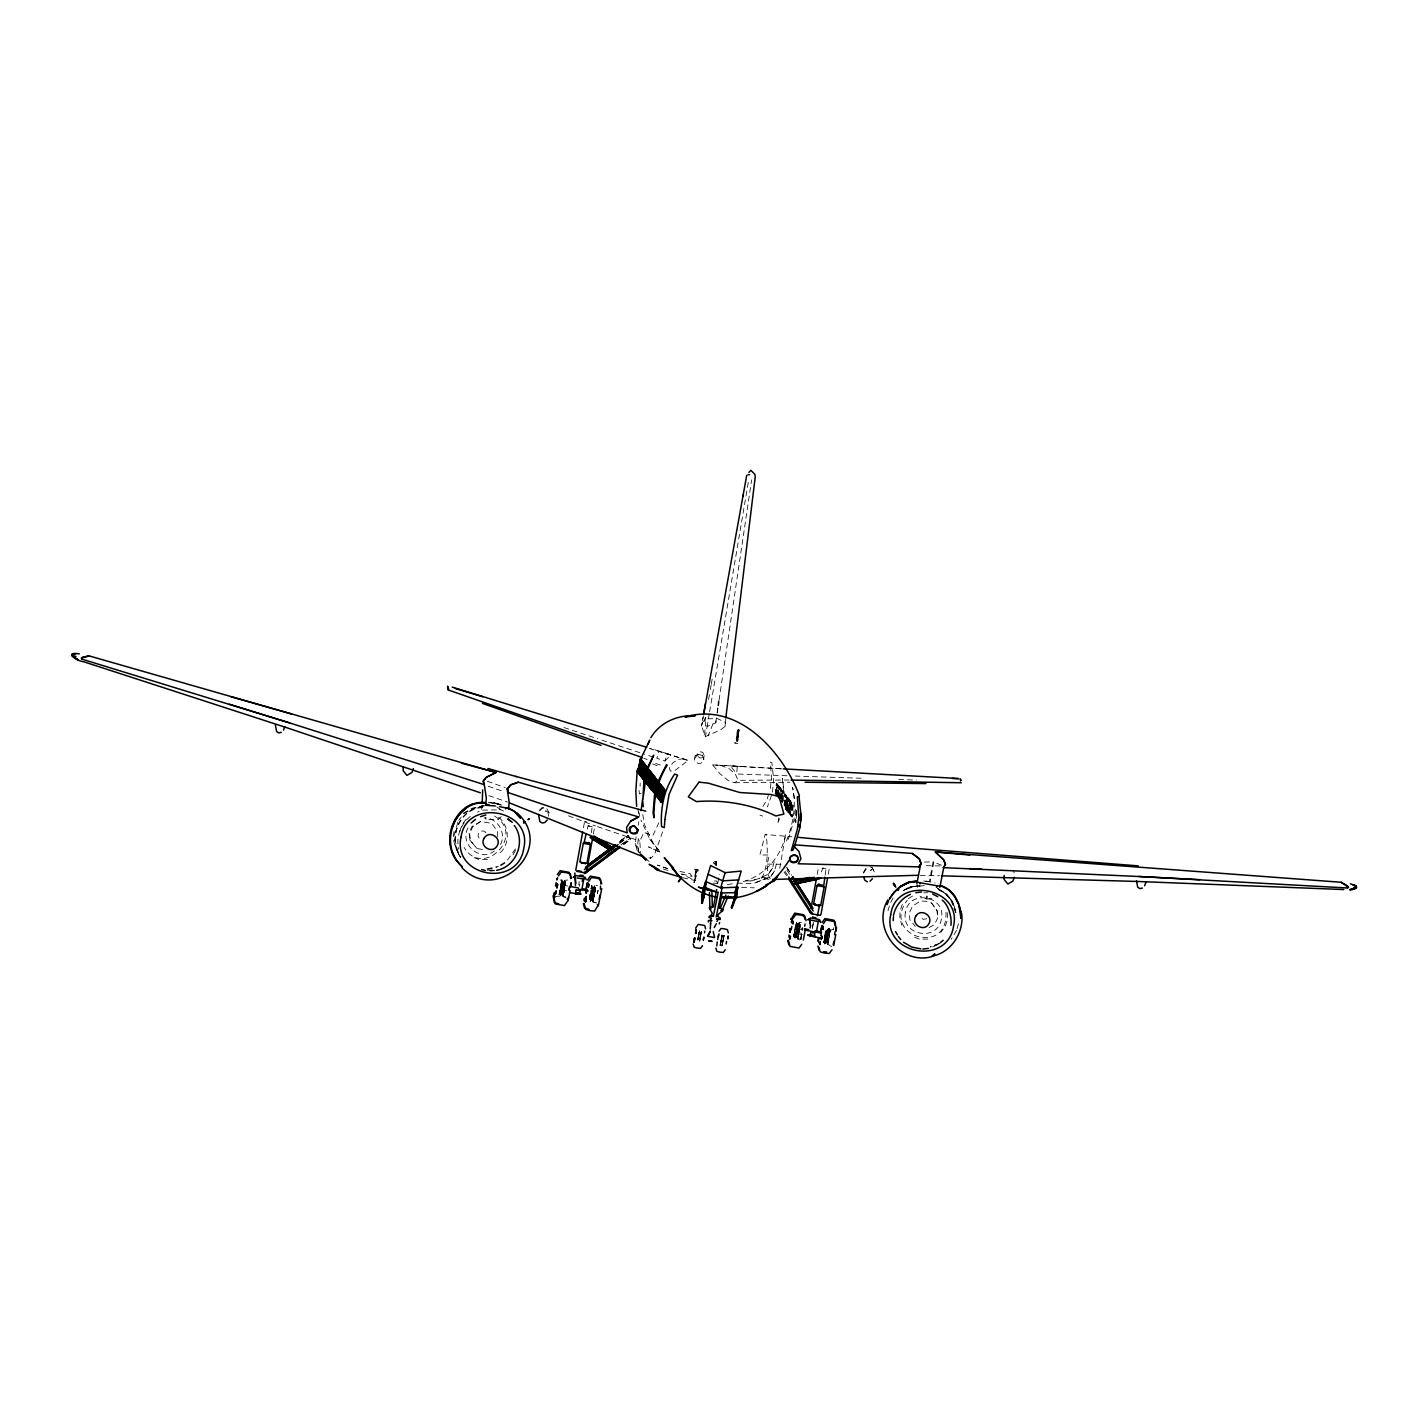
<?xml version="1.0" encoding="UTF-8"?>
<svg xmlns="http://www.w3.org/2000/svg" width="1428" height="1428" viewBox="0 0 1428 1428"><rect width="100%" height="100%" fill="white"/><g stroke="black" fill="none" stroke-linecap="round" stroke-linejoin="round"><path stroke-width="0.75" stroke-dasharray="5 3.75" d="M548.673 816.28L547.299 809.248M567.684 880.041L564.542 880.344L562.043 894.66L563.417 887.966M699.613 941.534L701.398 931.27L701.059 934.055M721.8 937.589L722.032 935.001L721.551 939.088M591.281 888.591L591.638 885.771L591.228 891.001M591.263 896.213L590.246 901.496L592.745 887.181L592.334 892.393M826.973 932.413L827.33 929.592C823.403 951.869 829.436 916.08 826.919 934.822M559.633 890.804L559.151 894.66L561.454 882.736L560.454 889.59M555.581 896.463L560.258 896.07L562.561 884.128L561.186 891.679L561.954 888.859M592.459 894.785L591.835 900.586C595.012 903.995 596.993 901.371 596.065 903.192M698.649 936.232L698.006 939.695L699.47 930.931L698.97 935.001M794.861 929.45L793.736 937.089L796.039 925.148M797.538 923.684L794.843 938.499L797.538 923.684L797.092 927.772M723.496 937.464L722.05 945.961L722.55 941.837M591.763 887.645L591.835 885.271L591.495 889.394M592.87 889.037L592.941 886.681L592.584 890.804M640.101 786.15L640.172 783.062M559.49 891.982L559.847 891.054M560.436 895.57L560.74 892.214M592.352 897.926L592.709 896.998M593.816 898.408L592.941 901.978L597.19 903.978M826.937 940.338L826.419 942.998L830.668 944.997M947.728 912.617L947.514 919.668L945.229 926.361L940.802 932.377M566.095 897.159L561.864 895.16L563.917 885.128M565.791 897.891L562.953 896.57L563.257 893.482M589.907 894.463L589.139 900.086L590.21 894.392M700.47 935.09L699.827 940.302L701.398 931.27M722.032 935.001L721.729 937.946M799.269 938.91L796.431 937.571L796.735 934.501M797.824 936.34L797.538 938.981L800.376 940.302M825.473 939.071C823.456 955.975 827.151 927.415 827.312 932.127M945.979 912.26C948.174 957.403 880.398 935.483 907.315 900.122M559.401 892.321L559.954 891.161L559.151 894.66M560.133 879.88L562.953 881.272L560.918 893.946M561.864 895.16L562.186 891.554L562.043 892.946M562.257 886.966C564.488 873.329 559.847 894.142 560.936 892.464M562.953 896.57L564.56 886.663M593.512 889.001L594.53 885.771L591.835 900.586L594.53 885.771L597.654 885.467M591.995 898.23L593.977 890.554M593.102 899.64L592.941 901.978L595.637 887.181L593.084 900.158L594.262 894.696L593.852 896.855M594.976 890.108L595.637 887.181M722.907 942.212L722.14 944.658L722.639 942.266M723.514 938.785L723.978 935.358L723.246 939.142M797.502 924.38L794.843 938.499M793.736 937.089L796.431 922.274L795.949 924.416M796.431 937.571L797.092 932.716M797.377 926.022L796.913 929.11M797.538 938.981L800.233 924.166L799.751 928.039M824.474 940.409L823.724 942.516L824.259 940.231M827.08 938.142L829.115 928.182L826.419 942.998L829.115 928.182L832.238 927.879M833.345 929.289C827.455 929.485 824.438 945.55 831.774 946.407M828.454 931.11L828.454 930.306M829.543 932.52L830.221 929.592L828.633 940.035L829.704 931.342L829.4 933.626M658.861 822.76L652.828 835.666L643.939 832.31L639.798 841.038L640.565 852.623M704.682 734.885L704.718 734.046A84.805 3.802 -81.4 0 1 705.004 729.405L705.557 722.729M560.329 888.984L561.847 879.862L560.651 887.109M563.81 891.09L563.15 896.07L565.649 881.754L564.488 887.359M722.05 945.961L722.943 940.463M796.271 924.612L796.431 922.274M725.121 726.424L725.335 722.354L717.463 718.659L705.771 718.819L702.522 722.336L701.505 726.031L705.414 736.669L721.051 729.565L725.121 726.424L725.942 716.856M561.043 884.932L561.668 880.344M562.668 883.45L560.918 891.215L562.757 881.754M699.702 939.303L700.952 934.697M722.175 945.604L722.247 944.39M797.342 924.184L796.842 929.378M592.031 900.086L594.012 887.52L593.727 889.787M593.12 901.479L593.227 899.801M594.209 888.448L593.441 889.537M593.173 898.373L593.191 899.64L595.119 888.93L594.619 894.749M699.47 930.931L698.613 936.125L699.327 931.288M701.094 933.109L700.684 934.001M796.324 928.932L797.056 925.826L795.289 936.5M798.805 925.451L799.127 922.756L803.821 922.31M799.912 926.861L797.716 938.482L799.091 931.788M826.598 942.498L826.651 939.374M827.758 940.784L827.526 944.408L828.436 939.267M828.775 930.877L828.026 931.966M481.736 809.587L482.039 805.267M721.836 936.839L720.105 945.604L720.658 941.587M561.847 879.862L561.525 883.45M716.124 865.6L716.588 861.566L714.892 861.316L713.429 863.637L714.875 864.011L716.588 861.566L716.124 865.618L714.892 861.316L715.678 865.082M562.793 883.611L562.918 881.951M786.989 775.761L736.669 773.976L737.276 766.3L782.258 768.835M638.227 839.129L637.566 846.09L639.226 852.998L637.102 850.356L635.442 843.395L636.12 836.415L638.816 839.218M786.257 810.39L787.613 797.074L786.667 810.89M787.06 811.407L787.31 809.194M792.147 815.37C791.88 824.081 793.486 798.109 793.611 806.891M716.053 865.243L716.303 862.976M721.443 938.874L721.943 936.304M704.147 755.412L703.611 759.714L702.201 755.608L700.131 754.698L697.953 754.841L695.168 758.179L699.042 751.61L702.754 752.288L704.147 755.412L701.862 757.857L699.899 757.947L696.971 755.769L696.757 754.073M592.763 895.445L594.494 886.467M827.026 937.214L826.919 940.784L829.079 928.878M827.704 943.908L829.918 931.77L829.132 933.359M590.96 891.536L591.121 890.269M592.227 891.661L591.335 896.498M699.988 938.267L700.63 934.805M721.604 938.589L720.961 942.052M797.288 932.091L796.628 937.071L798.038 927.682L802.304 928.45M825.705 932.68L824.813 937.518M826.794 934.09L825.919 938.928M561.418 883.95L561.579 882.058M562.507 885.36L562.471 883.414L561.739 886.52M563.649 884.36L564.542 880.344L563.917 882.611M564.06 884.218L564.042 882.093M563.417 892.393L563.453 894.339L564.167 891.322M565.167 885.61L565.649 881.754M589.621 896.213L589.461 897.837L589.835 896.552M591.156 889.109L591.549 887.466M590.728 897.623L590.549 899.247L591.353 893.857M591.87 899.89L593.155 890.751M592.977 901.282L595.083 891.964M695.472 871.901L694.026 882.79L696.4 869.42L694.811 869.241L696.043 871.937M721.568 937.75L721.693 936.536L721.176 938.714M721.854 936.679L722.015 935.501M794.218 933.216L794.057 934.84L794.414 933.484M795.325 934.626L795.146 936.25L795.521 934.876M798.216 926.772L798.823 924.933L798.448 926.379M798.645 926.629L798.627 924.523M800.715 939.249L801.483 934.162L800.697 939.392M825.313 940.052L825.134 941.659L826.223 936.643M827.169 933.216L827.24 931.288M826.455 942.301L828.561 932.984M827.544 943.712L828.847 934.572M829.668 934.394L827.794 942.212M591.353 832.81L592.192 826.598L588.104 825.848L587.122 829.918M825.17 875.078L826.009 868.867L822.956 867.938L820.457 874.222M717.195 712.786L717.945 707.342M795.503 935.554L797.145 926.558M578.751 884.985L579.215 881.576M715.731 722.818L716.481 717.481L715.731 722.818L707.146 726.477L705.414 736.669M770.388 788.452L771.423 778.206L770.477 761.999L771.905 762.891L773.637 779.492L772.494 792.219M775.19 794.146L776.421 783.079L775.815 794.521M776.279 792.54L777.082 783.633L776.386 795.253M776.207 795.039L777.439 786.239M776.618 795.539L777.849 786.757M777.01 796.056L777.885 784.668L777.992 786.828M777.796 791.88L778.296 785.186L778.635 787.649M777.421 796.574L778.706 785.703L779.045 788.149M777.832 797.092L779.099 786.221L778.224 797.609M778.296 795.11L778.403 787.346M778.635 798.127L779.509 786.721L779.42 793.95M779.028 798.627L779.902 787.239L780.009 789.398M779.813 794.45L780.438 790.059M779.438 799.144L780.313 787.756L780.67 790.362M779.849 799.662L781.116 788.791L781.634 791.612M780.545 797.984L781.473 791.398M780.955 798.502L781.527 789.309L781.634 791.469M781.116 798.716L782.044 792.129M781.366 799.02L781.919 789.809L782.276 792.433M781.83 797.038L782.33 790.327L782.847 793.147M781.455 801.733L782.687 792.933M781.866 802.233L783.133 791.362L782.258 802.75M782.33 800.251L782.74 790.844L782.847 793.004M783.079 800.323L783.901 794.486L782.401 778.438L784.561 795.325L783.74 801.162M784.079 805.071L785.186 793.986L784.49 805.588M784.722 805.892L785.721 794.646L785.953 797.11M784.882 806.106L785.989 795.003L785.293 806.624M785.436 804.214L786.346 797.627M786.757 798.127L785.578 809.515L786.81 796.039L786.917 798.198M787.542 799.02C787.471 790.13 785.168 815.674 786.328 807.945M787.97 799.68L786.382 810.533M788.113 799.751L788.006 797.592L786.774 811.05M788.934 800.769L788.827 798.609L787.596 812.086L788.417 798.109L787.185 811.568M789.345 801.447L787.988 812.603L788.345 810.515M789.577 801.733L789.22 799.127L788.399 813.121L790.023 800.162L790.559 802.982M790.38 802.768L789.202 814.139L790.951 803.5M791.183 803.803L790.844 801.197L789.613 814.656L790.434 800.68L790.541 802.839M792.576 805.553L791.219 816.709L792.451 803.25L792.79 805.713M795.378 809.14L793.736 820.814L788.72 838.254L787.042 841.877L786.453 841.128C793.058 823.956 796.61 805.588 792.594 787.328L794.396 798.645M796.271 810.283L794.932 821.439L795.271 819.369M796.681 810.801L795.325 821.957L795.682 819.886M796.77 813.514L795.735 822.474L796.092 820.404M793.932 936.59L795.753 926.112M813.228 923.898L812.318 928.807M722.318 943.908L722.871 940.606L722.247 944.069M717.159 713.179L718.748 702.326M719.069 700.166L751.628 479.808M561.15 885.556L561.811 880.558M560.918 893.5L561.436 890.394M563.382 885.949L564.292 882.683L562.686 890.001M590.246 901.496L592.798 888.502L591.745 891.857M593.459 891.393L594.369 888.127M593.548 896.195L593.566 899.461M594.566 892.803L595.476 889.537M698.381 937.464L698.024 939.428M697.899 940.284L699.452 931.431M700.577 935.304L700.755 934.144M720.944 941.534L720.48 944.354L720.765 943.283M723.139 939.374L723.318 938.232M794.396 934.144L794.914 931.395M795.735 927.968L796.396 922.97M797.966 928.379L798.877 925.094L797.467 933.198L798.484 927.54M799.073 929.789L799.323 928.182M824.545 938.41L825.866 931.02M826.169 930.039L824.724 937.071L825.402 932.002L825.116 934.912M825.812 933.412L826.187 931.306M827.258 931.449L824.831 943.908M828.044 933.823L828.954 930.538M828.133 938.607L828.026 942.194L828.383 940.82M829.15 935.215L830.061 931.948M560.472 887.377L561.365 882.004L560.633 885.11M562.114 892.732L562.507 890.304M562.811 889.573L562.346 892.946L563.06 889.912M563.632 892.732L565.345 883.932L564.649 885.538M697.881 938.767L698.346 936.054L697.917 939.91L699.274 932.502M721.229 940.463L721.586 938.428L720.14 945.122L721.069 941.748M723.425 939.374L723.978 935.358M797.11 933.734L799.127 922.756L798.502 925.023M800.983 937.286L801.519 934.019M709.27 713.839L707.146 726.477L704.772 720.837L705.7 715.553M709.627 711.733L748.861 478.826M789.149 811.55C787.97 819.047 790.719 794.414 789.755 801.947M790.362 813.103C789.291 820.832 791.308 794.611 791.755 804.535M564.185 889.269L565.399 884.093L563.989 892.179L564.506 889.376M579.375 886.252L579.786 884.182M590.924 892.893L591.192 890.055M708.591 699.506L710.055 691.223M710.251 689.653L711.144 685.012M711.305 684.048L712.465 677.497M722.782 940.481L722.497 942.034M794.896 929.378L795.414 926.576L794.843 931.681M799.127 931.734L799.983 926.504L799.43 927.682M813.389 922.256L812.157 928.985M824.724 939.267L825.777 932.466M929.092 927.54L934.59 924.487L937.625 917.936L937.179 910.796L931.52 902.96L926.076 901.264L920.382 900.943L912.421 906.316L909.386 912.813L909.922 920.007L915.366 926.397M703.361 715.785L701.505 726.031L703.147 717.267M453.997 831.56C452.337 840.342 455.318 850.124 461.048 856.925M583.463 827.74L584.623 821.368L586.123 821.546M593.37 833.934L594.923 825.438M717.838 882.897L719.426 874.168M779.724 868.349L785.65 834.345C781.544 857.246 763.32 877.078 740.543 882.343M800.894 939.642L801.84 934.733M817.209 874.4L818.369 868.028M828.276 874.204L829.436 867.831M704.772 720.837L705.378 717.534M941.391 865.154L933.073 861.834L929.45 881.362M933.858 861.976L930.181 881.487M561.168 891.982L561.793 888.662M562.864 887.484L563.542 884.646L562.864 887.484L563.239 885.663M590.692 892.911L589.139 900.086M597.422 893.642L598.029 890.394M794.646 933.002L795.271 929.682M795.753 934.412L796.378 931.092M797.824 928.075L796.931 935.358L797.645 932.323M800.233 924.166L798.038 936.768L798.752 931.663M798.912 929.485L798.573 931.342L798.948 929.164M826.205 936.304L826.509 933.412L825.081 941.498L825.527 940.392M927.432 896.07L926.843 899.015L920.096 896.249M564.114 888.859L564.381 886.752M597.404 893.625L598.064 890.144M802.108 930.645L802.732 927.397M722.068 945.461L722.282 944.301M638.173 825.223L638.851 821.707M698.595 934.68L699.131 932.466L699.238 933.501M795.217 927.522L795.557 925.844M795.628 927.361L795.985 925.612M559.597 892.678L560.097 890.269M561.008 885.253L561.311 883.736M560.704 894.089L561.293 890.786M562.114 886.663L562.418 885.146M561.579 890.679L561.025 893.268M590.549 894.713L589.318 899.586M593.12 891.072L594.351 886.27M595.44 887.663L593.887 894.321L594.262 892.161M722.443 943.14L723.05 940.534M723.264 938.071L723.603 936.607L723.068 938.928M795.592 927.682L795.896 926.147L793.772 936.393M796.681 929.075L797.002 927.557M796.164 933.091L795.503 935.929M825.223 932.877L825.545 931.27M825.134 937.125L824.599 939.642M826.241 938.535L825.009 943.408M827.704 933.484L828.918 928.682M828.811 934.894L830.025 930.092M926.058 898.872L926.683 895.927M559.812 892.089L560.847 887.448M698.149 870.063L696.793 869.92L694.079 882.879L698.221 869.848L696.4 869.42M559.919 891.857L560.169 890.804M592.227 897.712L592.477 896.641M593.334 899.104L593.584 898.051M794.753 933.216L794.396 934.519M826.812 940.124L827.062 939.053M827.919 941.534L828.151 940.463M769.032 879.291L761.713 878.363L761.16 877.131L770.299 878.309L767.782 874.596L767.193 864.065L769.353 854.979L759.874 855.015L765.14 834.47L791.88 836.79M823.902 942.016L824.277 940.463M563.542 884.128L564.256 882.522L563.864 883.95M564.363 880.844L563.632 883.593M565.47 882.254L564.738 885.003M591.21 889.144L591.353 887.413L590.96 888.859M592.317 890.536L592.441 888.823L590.514 899.087L590.924 897.891M701.273 931.627L700.737 933.609M720.837 942.837L720.587 943.765M798.127 926.558L798.484 925.255M798.948 923.256L798.216 926.004M826.883 932.966L827.24 931.663M833.184 930.039L833.774 927.772M723.478 937.946L723.425 937.375M592.388 890.001L592.656 888.876M590.246 895.106L590.514 893.964M662.574 831.917L654.452 854.765L650.775 858.299L647.098 857.443M778.795 817.78L777.814 823.706L779.456 818.619M768.46 874.097L772.459 868.17L774.279 861.405L776.404 864.101L774.583 870.866L770.584 876.81L753.038 883.646L736.241 883.075M800.037 924.666L799.305 927.415M559.348 894.178L559.812 892.536M723.835 935.715L723.514 936.875L723.942 935.858M795.021 938L795.485 936.375M957.063 928.628L958.527 923.559M888.002 910.743L889.947 903.995M823.724 942.516L824.242 940.749M683.584 758.696L677.782 759.464L672.677 762.98L669.357 767.889L670.321 771.084L674.427 770.906L688.1 760.464L658.968 751.074L656.826 758.304L664.984 761.017L667.162 753.627L650.775 748.54M768.675 794.057L766.925 799.948L761.945 808.123M771.495 795.45L767.389 806.945M595.101 889.448L595.601 887.859M829.686 931.859L830.186 930.288M559.187 893.964L559.687 892.393M560.294 895.374L560.793 893.803M794.878 937.803L795.378 936.215M468.027 827.847C459.013 843.377 480.183 862.815 494.284 850.999M594.548 890.947L595.19 889.733M459.727 831.471L462.012 824.777L466.438 818.762M500.496 844.501C506.851 833.042 497.105 817.137 484.003 817.994M902.317 904.352L900.033 911.046L899.818 918.097L901.925 925.308M590.424 900.997L592.013 894.267L591.62 896.445M863.19 872.686L866.939 866.6M863.601 873.222L867.349 867.135M594.619 890.412L595.101 889.144M723.657 936.786L723.8 937.036M794.182 935.09L794.646 933.841M828.097 931.413L828.579 930.163M829.204 932.823L829.686 931.574M720.854 942.48L721.658 936.429L721.711 937.393M712.875 724.05L710.376 730.368A84.787 9.193 -78.3 0 1 708.484 734.724L708.109 735.509M457.87 822.26L453.961 836.04L458.138 852.659M560.508 893.732L561.043 892.554M793.986 934.751L794.539 933.573M795.093 936.143L795.628 934.983M890.733 902.425L893.143 897.748M956.581 930.306L951.191 939.303M825.098 937.446L825.509 935.304M827.74 933.162L827.347 935.304M826.205 938.856L826.616 936.714M515.508 848.857L506.726 861.084L500.032 865.297M513.027 854.89L516.151 849.267M772.459 868.17L768.46 874.043L759.91 878.238L750.914 880.951L742.096 880.737M774.583 870.866L770.584 876.756L753.038 883.646M500.336 852.694C510.813 842.788 509.118 824.063 497.158 816.173M458.691 820.368L461.28 817.012M795.931 933.073L796.324 930.913M761.713 878.363C768.496 865.368 767.746 849 766.229 834.666L765.14 834.47M539.463 810.265L541.801 807.802L544.568 807.231M539.873 810.783L542.212 808.337L544.978 807.748M664.984 761.017L670.749 755.091L667.162 753.573M501.317 816.584L498.443 819.476L485.234 819.172M781.866 768.853L712.59 764.89L720.033 773.815L728.387 780.67L734.76 782.74L737.99 780.313L789.024 780.009M623.393 844.43L630.48 839.164L627.713 835.434L618.859 842.002L627.713 835.434L630.676 839.432L623.608 844.698M619.627 843.02L628.463 836.415L629.98 838.486L622.894 843.752M620.948 844.841L629.98 838.486M619.074 842.252L627.927 835.683M619.806 843.252L628.659 836.665L630.676 839.414L627.695 835.398M497.747 836.612L497.355 831.257L491.785 823.438L480.683 821.439L472.722 826.83L469.705 833.327L470.24 840.521L477.006 848.5L485.699 850.071M939.392 943.426L930.342 946.764M500.728 865.725L507.44 861.512M939.285 943.712L930.217 947.05M908.369 898.605L913.17 895.677M937.179 944.908L930.235 947.906M463.225 813.246L472.365 808.177L483.949 805.428M463.868 813.657L473.061 808.605L484.645 805.856M924.202 885.699L910.296 886.752L903.21 890.644L910.1 887.02L923.488 885.824M906.28 889.287L917.686 885.449M717.516 883.593L716.749 881.094L712.465 880.79M926.718 918.686L923.505 919.382L920.721 917.597A4.32 4.302 0 0 1 920.06 916.062M750.914 880.951L759.91 878.238M909.868 887.556L919.525 885.289M641.029 793.504L639.441 793.843L638.994 789.845M486.984 868.849L498.372 866.35M487.626 869.277L497.158 867.189M727.387 884.503L734.01 883.593M592.192 826.598L588.104 825.848M826.009 868.867L821.921 868.135M482.753 807.605C459.263 808.284 447.749 839.164 460.601 857.389M480.683 821.439L471.9 826.669L469.027 832.863L470.24 840.521M494.748 870.509L487.216 870.669M482.682 807.231C459.12 807.641 447.285 838.879 460.476 857.068L457.281 850.588M487.483 859.388L479.094 859.585L471.222 856.461M927.932 939.053L919.436 939.213L911.617 936.09M926.843 899.015L932.984 898.587M490.143 871.026L493.82 870.777M734.76 782.74L789.987 782.205M487.216 870.152L492.214 869.973M924.487 862.084L933.073 861.834M496.391 809.908L483.646 810.122A32.773 32.683 -58.1 0 0 477.541 812.086M923.773 892.821L927.914 892.786M767.193 864.065L781.027 864.297M940.052 865.957L923.38 865.6M920.15 875.328L939.392 875.775M861.173 778.26L795.36 776.047M898.712 779.492L916.383 780.081M741.65 887.377L754.252 887.823M712.59 764.89L745.648 766.747M737.276 766.3L730.476 765.89L736.669 773.976M713.322 883.147L717.749 883.468M489.108 802.679L494.909 803.232M488.412 802.25L500.585 804.749L494.231 802.964M923.648 880.951L929.378 881.808L925.505 881.415M926.147 881.022L935.144 883.039M567.719 886.038L563.471 885.253L562.739 888.823L562.578 890.09L566.845 890.876M803.089 929.806L799.144 929.092L798.877 930.217L798.27 933.93L802.215 934.644M797.163 932.52L801.411 933.287M679.924 871.401L689.992 873.668M682.852 877.738L695.418 880.576L681.477 874.097M681.674 874.007L692.116 876.381L690.045 873.668M584.623 821.368L586.319 821.796M696.793 869.92L694.811 869.241M493.588 802.554L499.889 804.321M496.783 803.732L500.532 804.732M495.498 803.553L500.568 804.999M649.151 748.451L688.1 760.464M655.666 763.462L661.539 765.354M601.848 740.15L644.635 754.27M648.705 755.626L654.792 757.643M563.971 727.548L597.707 738.776M487.376 781.241L505.119 787.596M597.475 826.634L639.798 841.038M663.199 868.938L669.161 870.937M488.733 795.628L507.547 802.072M488.233 786.257L504.227 791.772M652.632 763.944L660.147 766.872M568.433 815.816L595.387 825.937M720.658 765.39L729.333 768.799L735.456 774.333L737.99 780.313M667.162 753.627L670.749 755.091M643.778 758.197L647.134 759.571M759.874 814.995L762.606 816.12M498.497 803.803L501.835 805.196M498.979 809.069L504.744 811.568L503.531 810.979M938.767 889.698C948.638 893 954.136 903.067 955.903 912.795M939.249 890.144L945.639 893.482L950.762 899.283M494.534 816.048C526.593 835.648 482.932 878.988 464.1 847.393M870.063 866.528L872.437 868.045L873.775 871.151M936.054 887.181L945.961 893.803L952.744 901.764L955.296 909.868M937.553 888.573L945.818 894.089L952.654 902.05L955.154 910.136M496.765 806.927L501.71 810.229M645.153 858.317L649.633 861.762M713.197 862.351L715.482 864.261M485.931 832.792C482.146 827.347 474.489 835.291 480.058 838.861M641.029 854.479L637.102 850.303L635.442 843.395M945.639 893.482L950.423 898.908L955.618 912.421M469.526 839.682L477.006 848.5M649.758 839.111L660.289 852.302L648.58 846.929L660.289 852.302L649.758 839.111L640.904 820.029M872.026 867.528L874.275 871.794M546.888 808.73L549.191 813.014L547.816 809.89M931.52 902.96L937.089 910.796L937.625 917.936M786.882 867.688L791.665 875.114M786.685 867.439L791.469 874.864M786.846 869.973L790.416 875.542M784.972 871.223L787.542 875.168M784.168 872.08L786.56 875.775M653.31 843.645L644.242 824.117L642.386 812.014M1013.077 870.544L1014.237 872.865M485.199 817.512L486.02 819.315M650.329 857.086L650.775 858.299M638.459 811.372L640.208 817.708M637.745 808.944L639.137 814.406M637.566 846.09L638.798 851.32M916.955 883.236L917.347 887.288M786.917 798.341L786.4 795.521L786.507 797.681M781.241 791.094L780.723 788.274L780.83 790.576M778.01 786.971L777.492 784.15L777.6 786.31M699.791 939.499L699.863 940.409M828.061 941.088L828.151 942.444M826.973 939.678L827.044 941.034M797.002 925.665L797.074 927.022M722.372 943.569L722.425 944.551M699.077 932.341L699.149 933.323M593.477 898.658L593.566 900.015M592.388 897.266L592.459 898.623M562.418 883.236L562.507 884.592M561.311 881.826L561.4 883.2M592.067 896.962L592.084 898.23M562.614 883.593L562.632 884.86M470.258 816.477A32.773 32.683 -58.1 0 0 458.388 836.272A32.79 32.701 -54.7 0 0 458.602 849.035M903.763 890.429A33.844 33.844 23.5 0 1 910.296 886.752M905.459 912.313C900.532 935.554 937.875 942.355 941.409 918.847C946.389 895.713 908.976 888.894 905.459 912.313M545.46 811.033L546.406 811.193L545.46 811.033M871.508 869.598L870.705 870.491L871.508 869.598M790.541 813.317L790.416 815.691L791.647 802.215L790.541 813.317M589.8 895.231L589.407 897.676L589.8 895.231M592.031 891.75L591.62 893.892L592.031 891.75M700.488 934.858L700.202 936.393L700.488 934.858M796.538 931.27L795.771 934.09L796.538 931.27M797.859 927.754L797.449 929.896L797.859 927.754M737.919 743.452L734.51 742.846L737.919 743.452M695.454 755.448L694.383 757.75A4.855 4.855 0 0 0 698.238 763.373A4.855 4.855 0 0 0 703.879 759.464L702.219 754.894L699.97 753.841L695.454 755.448M667.786 868.67L657.398 865.1L667.786 868.67"/><path stroke-width="1.5" d="M538.499 814.424L539.82 821.546L542.194 823.01L544.907 822.474L547.299 819.975M275.372 724.924L276.604 731.493L278.781 732.903L281.334 732.332M403.231 766.765L403.214 770.763L406.926 775.386L412.032 772.352L413.406 768.603M1004.152 875.418L1004.116 879.416L1007.829 884.039L1012.934 881.022L1014.326 877.256M1136.474 880.63L1137.705 887.199L1139.883 888.609L1142.436 888.055M664.895 819.69L664.323 827.669L661.557 826.544C660.307 808.248 664.091 789.273 674.712 774.012L677.604 775.172L669.072 794.289L664.895 819.386M716.767 945.907L717.267 941.998M791.058 919.275L794.736 913.135L803.75 914.759L804.946 919.275M823.296 923.809L826.009 919.989L835.023 921.613L836.344 931.074M584.284 900.907L584.587 898.069L584.284 900.265M818.887 942.534L819.065 942.926M820.243 941.962L819.975 944.729M789.791 939.267L790.095 936.447M694.204 941.248L694.044 942.23M703.183 897.034L703.522 889.198L706.396 881.433L704.022 896.927L701.737 903.014L704.022 896.927M557.598 878.041L556.956 879.702M598.332 904.924L594.655 911.064L590.103 910.689L585.623 909.422L584.052 903.299M600.528 886.145L600.474 889.233M718.962 933.805L717.713 939.481M557.366 878.149L556.759 879.737M587.586 882.736L587.372 885.663M588.693 884.146L588.479 887.002M793.093 921.114L792.433 923.577M482.2 803.107L482.682 789.952M725.942 716.856L755.251 476.809L754.841 474.346L750.914 470.347L748.825 472.436M893.16 920.578L893.482 916.812M588.461 887.074L588.711 884.003L588.033 886.52M823.046 929.485L823.224 927.432M587.39 885.592L587.604 882.593L586.319 888.109L587.372 883.218M823.063 929.414L823.26 927.29M718.284 705.432L718.73 701.219M737.58 739.008L737.366 740.971L738.615 729.762L736.848 740.936L738.579 729.726C736.009 731.547 738.454 740.686 736.491 738.722M495.355 805.963L485.663 805.267L486.359 798.163L484.235 784.293M508.493 809.373L509.189 802.286L507.065 788.399M799.484 824.724L799.359 827.115L799.716 825.027M799.876 825.241L799.769 827.615L800.126 825.545M708.27 921.899L708.431 920.542L711.947 920.667L710.109 920.703L711.43 918.15L708.877 917.401L709.484 915.991L712.84 915.83L710.698 916.062L712.304 913.331L709.323 908.172L709.555 907.101L713.482 906.905L716.66 889.448M554.421 892.625L553.885 897.837L555.456 903.978L564.488 905.602L568.112 900.425L570.165 890.483M554.296 894.838L554.778 892.304M585.409 901.514L586.176 896.427L585.391 901.657M693.954 941.534L694.49 937.893M693.937 942.087L694.722 937.821M788.988 935.037L789.077 937.5M790.273 936.554L789.987 938.66L790.362 936.875M790.452 936.125L790.273 938.303M792.986 923.987L793.272 921.863M819.993 943.944L820.261 941.891M568.469 897.105L568.112 900.425L567.219 899.033M731.19 907.565L736.384 894.642L737.437 886.788L737.116 895.035L731.921 907.976L735.741 891.447M824.884 877.149L823.777 885.431L818.012 884.396L819.422 884.182M800.34 820.636L800.59 813.639L800.697 815.799M800.501 820.85L801.001 814.156L801.34 816.62M801.358 816.762L799.573 828.972L794.539 846.429L792.861 850.285L791.308 850.642L797.324 829.454L798.823 817.744L797.324 796.806L799.037 796.485L801.197 817.298M738.169 887.181L731.921 907.976M575.609 892.625L575.43 893.892L576.769 894.124L576.948 892.857M639.762 761.088L640.833 759L637.531 772.102L640.654 758.518L639.601 760.874M817.887 940.998L818.423 937.66M556.01 890.983L555.51 894.035L556.26 891.108M570.861 886.592L571.396 883.164M601.759 888.644L598.296 905.87L597.386 904.477M746.719 475.256L703.826 713.322M695.65 933.341L696.275 929.45M695.829 933.466L696.168 931.395M695.864 933.323L696.221 931.145M727.905 938.856L728.298 936.411M834.559 934.697L835.059 931.663M833.22 944.979L833.756 941.641M455.943 859.71C440.181 837.647 456.228 800.394 484.86 802.429M485.502 802.857C453.087 800.626 438.467 846.786 462.279 866.689M705.486 703.415L703.701 713.875M710.484 923.737L710.68 922.649L710.269 929.075M716.321 923.666L714.268 927.557M641.118 810.622L642.546 799.377L643.278 806.749M695.597 932.912L696.132 929.539M798.948 826.598L799.305 824.509M557.027 888.073L557.634 884.628M575.484 885.538L574.859 873.008M586.301 893.392L586.979 889.501M599.189 899.212L599.885 895.249M789.738 932.109L790.095 928.468M789.791 931.913L790.398 928.539M805.428 929.003L803.357 940.017M810.122 927.968L810.515 925.79M820.868 935.822L821.546 931.913L815.067 930.753M835.791 934.501L833.72 945.514M696.007 931.163L696.257 929.699M704.593 932.716L704.718 931.092M791.951 920.578L791.594 922.595L791.987 920.221M804.696 926.165L805.089 924.005M554.332 894.892L554.671 893.053M575.752 870.223L582.695 831.989M581.821 889.805L583.784 879.077L577.019 877.934M592.602 838.182L586.426 872.169L619.877 847.072M641.547 759.107L641.922 757.019M694.079 941.695L694.758 938.285M716.91 921.506L718.498 918.989L716.499 919.114L720.301 919.453L720.23 917.936L717.802 916.669L718.213 914.402L722.818 910.618L722.979 909.529L719.373 907.976L722.157 892.696M811.033 908.386L816.441 878.648M816.352 932.216L818.298 921.488L817.066 921.185M820.939 914.563L827.508 878.452M555.528 886.056L556.152 882.647M556.617 887.466L557.259 884.057M557.527 884.271L556.92 887.52L557.545 884.021M585.052 843.02L583.32 843.323L579.839 861.887L585.141 863.404L586.944 863.172L590.407 844.608L588.639 843.68M726.12 943.962L726.584 941.48M789.845 932.555L790.505 929.092M791.201 929.878L791.844 926.469M822.439 885.949L824.152 886.877L820.689 905.441L818.958 905.691L813.585 904.156L817.066 885.592L818.869 885.306M821.296 939.535L821.957 935.983L821.296 939.445M916.955 883.236L920.542 864.922M939.838 887.395L943.765 867.385M554.546 895.035L553.885 897.837L555.224 896.855M585.641 892.678L586.372 888.823M694.276 940.142L694.686 937.964M505.583 808.926L505.798 807.837L508.707 808.302M920.025 883.878L920.239 882.79L940.052 886.306M936.768 886.913L936.982 885.824M637.656 769.531L637.138 771.584L637.798 769.299M743.006 496.284L743.31 494.731M713.322 916.437L718.23 892.125M716.213 916.955L722.318 886.681M817.405 915.759L819.422 905.87L814.692 905.013M570.432 885.949L571.093 882.683M695.579 933.091L695.829 930.842M718.177 936.982L718.605 934.912M727.602 938.392L728.066 936.054M818.369 941.534L819.029 938.321M694.276 941.391L694.579 940.142M637.191 771.37L635.835 790.826L636.638 806.32M648.098 771.745L645.635 782.437L648.937 769.335L646.045 782.955L648.508 772.245M648.919 772.762L646.438 783.472L649.329 769.853L648.33 771.816M649.49 773.494L650.543 771.406L647.259 784.49L650.133 770.888L646.848 783.99L647.384 781.937M660.682 787.792L658.611 799.002L661.093 788.31M661.325 788.381L662.306 786.417L659.022 799.519L661.914 785.918L660.914 787.863M661.896 789.345L659.825 800.555L663.127 787.453L662.128 789.416M821.957 925.63L820.921 930.449L821.939 925.79M822.617 928.95L823.296 926.415M554.492 895.088L554.939 893.178M835.844 930.556L836.594 927.825M588.033 886.609L588.461 884.771M791.344 922.167L791.772 920.328M822.599 929.021L823.26 926.576M586.158 833.988L584.195 842.109L589.96 843.145L588.55 842.431M719.266 923.88L719.605 922.559M705.575 881.504L701.683 895.249L701.737 903.014M702.522 895.142L705.878 883.075M638.869 771.084L638.334 773.119L641.636 760.035L638.744 773.637L642.029 760.553L640.976 762.641M640.083 772.619L639.548 774.672L642.85 761.57L639.958 775.19L643.368 762.249L642.189 764.176M641.69 774.69L641.154 776.725L644.456 763.641L641.565 777.243L644.867 764.141L643.796 766.247M642.903 776.225L642.368 778.278L645.67 765.176L642.779 778.795L646.188 765.854L645.01 767.782M648.58 783.49L648.062 785.525L651.346 772.423L648.455 786.043L651.757 772.941L650.686 775.047M649.794 785.025L649.258 787.078L652.56 773.976L649.669 787.578L652.971 774.494L651.971 776.457M651.418 787.078L650.882 789.131L654.167 776.029L651.275 789.648L654.577 776.546L653.524 778.653M657.13 794.396L656.594 796.431L659.897 783.329L657.005 796.949L660.289 783.847L659.308 785.811M658.736 796.449C656.344 803.857 662.592 779.081 660.861 788.006M659.95 797.984L659.433 800.037L661.557 788.684M661.164 799.537L660.629 801.572L663.931 788.488L661.039 802.09L664.323 789.006L663.27 791.094M717.034 892.25L704.2 887.127L710.626 865.546L725.103 872.651L741.203 871.062L734.777 892.643L720.926 892.964M898.855 889.198L898.158 890.358L897.302 889.198M725.103 872.651L720.694 887.823L706.039 881.701M585.569 901.907L586.123 900.015M893.446 915.598C895.213 906.28 901.711 898.105 910.439 894.356M585.605 901.764L586.123 899.943M950.905 925.344C951.958 919.025 949.495 905.923 942.23 900.14M283.529 730.083L284.797 726.638M1144.631 885.788L1145.899 882.343M553.047 895.749L554.367 902.567L558.741 903.817M790.844 918.989L792.004 919.703L795.824 914.527L800.358 914.973L804.856 916.169L806.052 920.685M887.877 899.836C871.08 928.039 900.479 965.649 931.913 956.599L934.84 953.833L932.02 956.171C951.316 952.726 964.311 932.234 961.633 913.242M648.098 744.059L649.722 740.168L642.261 755.733M720.39 908.154L725.924 894.999M728.209 895.963L721.89 911.01L720.765 910.546M451.783 828.294L454.996 820.707L459.798 813.924M887.074 904.584L888.698 900.729M649.08 772.976L649.74 770.37L648.74 772.334M662.056 789.559L662.717 786.935L661.717 788.899M708.199 935.536L710.162 931.806M710.305 931.056L707.449 936.25L714.607 937.536L713.179 931.574M695.632 928.146L698.256 924.38L704.718 925.54L705.575 928.789M765.354 885.181L773.905 881.04L776.814 876.756M630.765 821.046L626.553 827.33L627.213 832.863L508.404 792.665L507.476 788.916L510.581 784.9L518.31 782.205L638.637 816.905L630.765 821.046L638.637 816.905M681.442 877.078L678.389 881.826L681.709 877.417M773.905 881.04L776.903 876.596M788.774 860.745C780.884 873.365 770.46 885.217 756.572 891.25L765.122 886.538M889.412 899.122C894.945 889.358 904.781 881.112 916.49 881.272L908.279 882.326L900.425 886.413L894.16 892.411M587.604 879.987L590.317 876.167L599.349 877.792L600.206 880.826M588.711 881.379L591.424 877.577L596.047 878.024L600.438 879.202L601.741 883.736M719.016 931.217L720.961 928.486L724.264 928.807L727.423 929.646L728.334 932.895M822.189 922.399L824.902 918.579L833.916 920.221L835.487 926.415M889.501 898.837L894.303 892.072M1347.586 887.984L1139.062 876.524L943.319 867.635L945.443 864.672L943.819 860.013L935.34 851.963L1341.124 882.272L1347.639 885.949L1348.514 887.288L1347.532 887.984M702.505 945.675L700.577 948.353L697.239 948.085L694.115 947.192L693.169 943.997M801.768 944.283L799.073 948.014L790.041 946.389L788.47 940.267M943.319 867.635L945.497 864.672L943.819 860.013L935.358 851.909L969.773 855.069M557.348 874.507L560.151 870.705L569.165 872.347L569.968 875.364M558.455 875.917L561.258 872.115L565.791 872.544L570.272 873.74L571.468 878.274M774.619 880.059L777.903 875.667M725.263 949.798L723.264 952.458L720.015 952.208L716.802 951.298L715.946 948.103M832.024 949.745L829.24 953.476L824.688 953.119L820.207 951.851L818.994 947.389M918.704 866.85L921.078 863.708L919.364 858.817L912.313 853.444L794.593 844.858M650.847 737.723C659.861 722.389 677.711 714.678 695.115 715.821L684.976 717.034C737.937 701.219 782.598 751.378 799.412 795.664M582.071 881.201L584.338 878.202M615.111 849.232L613.522 851.266M870.045 881.254L872.383 878.755M480.379 792.772L286.296 727.566L83.324 661.628C76.059 661.128 63.778 651.239 79.325 653.881M459.745 813.924L465.921 808.212M81.824 659.111L82.449 657.166L89.143 655.898L496.051 772.53L486.27 777.278L483.235 781.08L484.11 784.597L289.598 722.907L81.771 659.093M471.151 823.01L475.506 819.369M940.302 942.694L943.194 940.302M81.235 658.129L89.143 655.898M596.654 860.174L609.024 850.927M606.811 855.39L610.345 852.766M585.444 867.278L615.539 844.912M584.409 869.581L618.038 844.573M583.963 872.722L619.359 846.393M584.73 873.668L620.055 847.304M523.933 823.046L525.022 821.885M766.836 885.592C753.27 894.392 736.902 899.997 720.64 897.516M465.26 807.837L473.114 803.678M900.336 886.699L908.19 882.611L900.336 886.752L908.19 882.611L916.401 881.558M518.31 782.205L510.635 784.9L507.476 788.916L508.404 792.665M575.127 876.774L573.253 877.435L575.877 875.542L585.016 877.185L586.23 879.791M809.64 919.186L807.766 919.846L810.39 917.936L819.529 919.596L820.743 922.185L818.779 920.846M480.504 816.655L485.895 814.977M496.623 870.295C516.151 866.957 526.289 841.413 514.33 825.545M958.741 778.492L783.312 768.871M799.823 880.183L803.91 879.309M803.607 878.488L795.396 880.219L803.732 878.809M793.807 881.683L814.335 877.345M796.735 883.432L817.209 879.095M809.926 877.417L795.557 880.398L812.175 877.506M794.468 883.182L821.118 877.613M794.843 884.057L819.458 878.916M824.152 886.877L817.066 885.592M583.195 875.453L579.929 875.239M590.407 844.608L583.32 843.323M813.585 904.156L815.388 903.87M738.794 879.898L722.818 880.844L708.234 874.364M582.035 862.566L580.875 862.744L585.605 863.601L584.463 862.994M736.616 887.234L720.694 887.823M1349.853 889.805L1356.35 887.913L1349.978 889.573M915.83 892.696L921.506 892M479.862 803.339L485.092 802.732M922.791 949.049L928.45 948.388M748.004 474.81L749.557 474.631M961.187 782.74L791.094 780.045M1350.067 889.662C1355.636 890.144 1359.831 886.11 1353.03 884.842L1356.029 886.056L1350.424 883.754M482.771 696.739L455.282 688.564M1353.583 887.609L1356.582 887.448M772.726 879.469L918.008 875.275M711.215 908.868L709.93 908.851L709.448 892.536M805.071 782.241L925.951 783.579M941.534 875.828L1137.438 881.469L1343.784 889.555M720.997 896.855L737.33 897.48M72.4 653.881L75.755 654.024L72.596 653.881M721.158 896.891L735.991 897.552M952.44 778.456L958.349 778.778M969.594 868.635L981.696 869.241M1139.08 876.471L1199.538 879.648M1138.187 865.868L913.045 848.232L798.056 837.326M920.881 948.888L911.617 947.014L903.513 942.23M823.581 951.708L826.616 951.94M814.495 936.393L815.566 936.518L814.335 936.215M808.659 935.179L807.57 935.072L808.801 935.376M817.227 921.363L810.301 920.043M710.394 941.141C716.535 942.123 704.04 940.017 710.287 940.998M577.126 893.517L581.053 894.106L576.912 893.25M585.783 872.972L576.644 871.312M820.297 915.384L811.158 913.724M499.532 806.713L505.798 807.837M815.906 917.918L812.657 916.937M569.843 886.413L578.358 887.948M582.606 888.716L586.872 889.501M804.428 928.825L808.676 929.61M578.394 889.162L588.265 890.947M805.071 930.163L820.868 933.019M810.961 935.179L809.622 934.929L809.444 936.197L810.783 936.447M569.611 892.571L577.519 893.999M812.086 936.429L821.975 938.214M577.447 870.652L581.196 871.366M485.859 804.178L489.072 804.839M917.169 882.147L920.239 882.79M680.763 877.274L656.559 869.848M810.265 912.635L811.961 913.045M716.499 897.07C698.542 893.839 682.745 882.611 672.302 867.867L679.317 876.524M515.597 776.368L645.759 811.158M461.369 763.141L496.051 772.477L486.27 777.278L483.289 781.098L484.11 784.597M716.892 892.161L698.363 887.163L711.269 890.894M487.948 768.496L516.454 776.618M231.086 696.775L291.794 714.036M589.014 909.297L584.534 908.012L583.32 903.567M481.664 869.474L485.324 870.527M646.67 747.272L452.194 687.082M655.024 868.635C671.178 875.667 633.586 855.408 657.13 869.295M229.373 704.218L289.598 722.907M482.396 703.361L601.027 745.362M642.1 757.5L448.41 690.027M1341.124 882.272L1348.46 887.27M641.565 856.14L509.6 802.911M72.828 655.309L75.916 656.577M932.68 894.017L937.768 896.677M941.695 885.842C952.637 889.787 958.902 900.854 960.758 911.849M941.605 886.145L948.924 890.019L954.832 896.606L958.616 904.12L954.814 896.659M507.101 807.552L514.419 811.407L520.31 817.994L514.419 811.407M508.279 808.087L513.705 810.979M818.976 904.531L820.689 905.441M593.62 836.487L613.433 848.321L594.084 835.987M600.652 840.574L611.487 847.072L600.956 840.235M867.296 881.79L864.957 880.344L863.583 877.167M590.585 836.737L609.988 849.035M589.942 837.415L611.095 850.82M593.495 836.612L612.898 848.964M595.708 839.86L604.544 845.483M593.28 839.414L609.185 849.517M600.385 840.896L610.988 847.661M461.904 867.599C497.515 905.548 556.634 847.161 516.829 812.764M912.313 853.444L919.311 858.799L921.078 863.708L918.757 866.867L798.145 863.761L800.947 858.853L798.966 851.445L793.682 846.054M646.652 859.513L641.047 854.426M512.241 822.349L507.797 818.904L510.689 821.207M673.713 868.206L664.252 857.621L679.068 876.256M949.013 889.733L954.904 896.373M461.619 866.314L455.96 859.656L452.319 852.248M898.39 936.536L900.8 939.606M791.308 881.076L792.79 884.485L792.415 883.611M894.963 886.056L893.321 883.771L895.838 887.252M792.843 876.953L813.085 908.44M792.665 876.721L795.039 880.433M797.413 884.128L810.551 904.549M791.79 877.631L813.228 910.957M788.72 877.024L812.532 914.045M788.738 879.237L810.372 912.813M523.469 821.76L523.88 822.689M895.588 931.645L897.462 934.912M792.272 883.45L792.79 884.467M791.451 881.272L791.755 882.111L791.326 881.094M961.008 780.509L960.312 778.903L960.544 780.902M787.631 940.516L788.934 944.979M817.905 945.996L819.119 950.441M959.08 906.12L960.937 918.329M959.134 906.084L960.669 912.135M570.361 876.863L570.736 878.541M600.635 882.343L600.902 884.003M809.533 919.346L810.533 925.897M448.606 689.135L447.624 686.19L447.856 689.813M809.908 919.578L810.301 923.72M575.252 877.149L575.859 883.361M960.776 911.796L961.026 918.025M449.82 835.969L450.106 844.198M711.912 892.464L712.34 906.744M702.54 897.087L702.576 902.942M638.102 830.168L637.084 833.059C633.122 836.023 626.66 831.239 630.194 826.866L634.175 825.795L638.102 830.168M637.548 829.936L636.656 832.417C624.518 837.147 631.711 818.262 637.548 829.936M643.885 781.134L642.868 799.305L647.116 770.477L653.721 755.162L646.456 769.638L643.885 781.134M654.559 794.753L653.114 812.871L653.953 817.798C653.649 799.377 657.148 781.027 667.144 765.283L666.555 764.533L657.13 783.258L654.559 794.753M890.715 914.67C881.915 954.511 947.746 966.47 953.547 926.094C962.615 887.27 895.802 875.096 890.715 914.67M461.065 837.04C452.123 876.953 517.936 888.555 523.773 848.321C533.108 809.408 466.296 797.663 461.065 837.04M569.629 886.788L569.022 890.251L569.647 886.717M576.109 890.037L575.663 892.464L579.857 893.214L580.303 890.804L576.109 890.037M797.877 858.817C797.752 862.94 791.88 863.048 789.97 860.138L790.023 857.496C791.844 854.408 798.002 854.497 797.877 858.817M810.693 932.466L810.247 934.876L814.442 935.626L814.888 933.216L810.693 932.466M703.826 937.357L703.344 939.91L703.826 937.357M638.227 770.263L637.941 772.602L641.226 759.517L638.227 770.263M639.441 771.816L639.137 774.154L642.439 761.053L639.441 771.816M640.654 773.351L640.351 775.69L643.653 762.606L640.654 773.351M641.047 773.869L640.761 776.207L644.046 763.123L641.047 773.869M642.261 775.422L641.975 777.76L645.26 764.658L642.261 775.422M643.475 776.957L643.171 779.295L646.473 766.211L643.475 776.957M643.885 777.475L643.582 779.813L646.884 766.729L643.885 777.475M647.955 782.669L647.652 785.007L650.954 771.923L647.955 782.669M649.151 784.204L648.865 786.56L652.15 773.458L649.151 784.204M650.365 785.757L650.079 788.095L653.364 775.011L650.365 785.757M650.775 786.275L650.472 788.613L653.774 775.529L650.775 786.275M651.989 787.81L651.686 790.166L654.988 777.064L651.989 787.81M652.382 788.327L652.096 790.684L655.381 777.582L652.382 788.327M653.185 789.363L652.899 791.701L656.309 778.76L653.185 789.363M654.006 790.398L653.703 792.736L657.005 779.634L654.006 790.398M657.701 795.11L657.415 797.467L660.7 784.365L657.701 795.11M658.112 795.628L657.808 797.984L661.235 785.043L658.112 795.628M660.521 798.716L660.236 801.072L663.645 788.131L660.521 798.716M661.735 800.269L661.45 802.607L664.734 789.523L661.735 800.269M798.091 858.835C798.038 863.083 791.862 864.119 789.862 860.673L789.541 859.21C789.613 854.265 798.43 853.069 798.091 858.835M484.288 837.968C478.844 845.965 491.964 854.372 496.98 846.108C502.406 838.147 489.251 829.668 484.288 837.968M915.919 916.008C910.493 923.97 923.666 932.466 928.628 924.166C934.073 916.169 920.953 907.762 915.919 916.008M699.006 782.151L688.332 796.788L696.382 801.59C723.032 799.466 751.788 804.214 775.832 815.959L783.918 814.085L779.081 796.628L770.817 794.468L739.74 792.504L708.27 783.151L699.006 782.151M615.236 849.392L613.38 851.106L615.236 849.392M529.038 818.922L527.967 819.726L529.02 818.94M608.257 849.928L588.836 864.44L608.274 849.946M615.325 844.644L611.791 847.286L615.343 844.662M77.755 659.593L72.132 655.809L77.558 659.486M645.777 859.87L640.547 854.372L645.777 859.924M895.178 885.556L893.517 883.325L895.178 885.556"/></g></svg>
